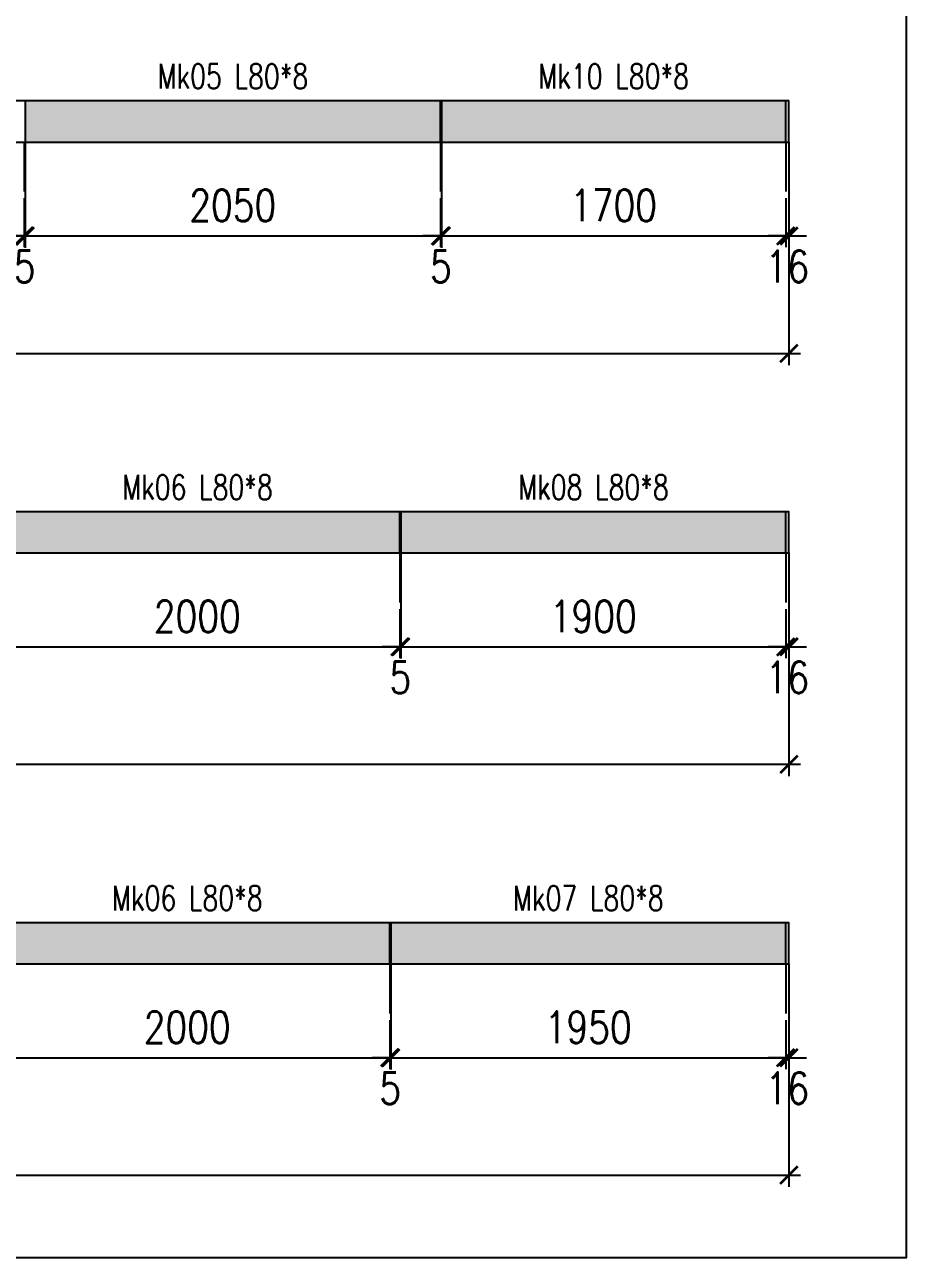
# Model space of a CAD drawing. Header units: millimetres. Extents: x -56 to 421004, y -1 to 91234.
# Drawn here: x 180954 to 185307, y 79059 to 85147 of the extents above; entities that cross this region are included whole.
import ezdxf
from ezdxf.enums import TextEntityAlignment as Align

# ---------------------------------------------------------------- set-up
doc = ezdxf.new("R2010")
doc.units = ezdxf.units.MM
doc.styles.add('EasyCutStyle', font='romans.shx', dxfattribs={"width": 0.8})
doc.styles.add('EasyCutStyleOptimezeBars', font='Romans.shx', dxfattribs={"width": 0.8})
doc.dimstyles.new('EasyCutDimOptimezeBars', dxfattribs={"dimscale": 57.971, "dimtxt": 2.7, "dimasz": 1.5, "dimexe": 1, "dimexo": 0, "dimgap": 1.25, "dimtad": 1, "dimdec": 1, "dimrnd": 0.5, "dimzin": 12, "dimdsep": 46, "dimtxsty": 'EasyCutStyleOptimezeBars', "dimblk": 'ARCHTICK', "dimblk1": 'ARCHTICK', "dimblk2": 'ARCHTICK', "dimcen": 1, "dimdle": 1, "dimclrd": 1, "dimclre": 1, "dimclrt": 3, "dimadec": 3, "dimazin": 0, "dimtfac": 1, "dimtdec": 1, "dimtix": 1, "dimtmove": 0, "dimatfit": 3, "dimfxl": 1, "dimtfill": 1, "dimtolj": 1, "dimtzin": 0, "dimarcsym": 0})

# ---------------------------------------------------------------- blocks, each defined once
blk = doc.blocks.new('_ArchTick')
at = {"color": 0, "linetype": 'ByBlock', "const_width": 0.15}
blk.add_lwpolyline([(-0.5, -0.5), (0.5, 0.5)], dxfattribs=at)
blk = doc.blocks.new('*D957')
at = {"color": 1, "lineweight": -2}
for p, q in [((178901.3, 84566.8), (178901.3, 84045)), ((180951.3, 84566.8), (180951.3, 84045)), ((178843.3, 84103), (181009.2, 84103))]:
    blk.add_line(p, q, dxfattribs=at)
at = {"layer": 'Defpoints', "color": 0}
for p in [(178901.3, 84566.8), (180951.3, 84566.8), (180951.3, 84103)]:
    blk.add_point(p, dxfattribs=at)
at = {"color": 1, "lineweight": -2, "xscale": 86.9637, "yscale": 86.9637, "zscale": 86.9637, "rotation": 180}
blk.add_blockref('_ArchTick', (178901.3, 84103), dxfattribs=at)
at = {"color": 1, "lineweight": -2, "xscale": 86.9637, "yscale": 86.9637, "zscale": 86.9637}
blk.add_blockref('_ArchTick', (180951.3, 84103), dxfattribs=at)
at = {"color": 3, "insert": (179926.3, 84253.7), "char_height": 156.53, "attachment_point": 5, "style": 'EasyCutStyleOptimezeBars', "bg_fill": 3, "box_fill_scale": 1.1, "bg_fill_color": 256, "bg_fill_true_color": 13158600, "bg_fill_transparency": 14327952}
blk.add_mtext('\\A1;2050', dxfattribs=at)
blk = doc.blocks.new('*D958')
at = {"color": 1, "lineweight": -2}
for p, q in [((180951.3, 84566.8), (180951.3, 84045)), ((180956.3, 84566.8), (180956.3, 84045)), ((180951.3, 84103), (180864.3, 84103)), ((180951.3, 84103), (180956.3, 84103)), ((180956.3, 84103), (181043.2, 84103))]:
    blk.add_line(p, q, dxfattribs=at)
at = {"layer": 'Defpoints', "color": 0}
for p in [(180951.3, 84566.8), (180956.3, 84566.8), (180956.3, 84103)]:
    blk.add_point(p, dxfattribs=at)
at = {"color": 1, "lineweight": -2, "xscale": 86.9637, "yscale": 86.9637, "zscale": 86.9637}
blk.add_blockref('_ArchTick', (180951.3, 84103), dxfattribs=at)
at = {"color": 1, "lineweight": -2, "xscale": 86.9637, "yscale": 86.9637, "zscale": 86.9637, "rotation": 180}
blk.add_blockref('_ArchTick', (180956.3, 84103), dxfattribs=at)
at = {"color": 3, "char_height": 156.53, "attachment_point": 5, "style": 'EasyCutStyleOptimezeBars', "bg_fill": 3, "box_fill_scale": 1.1, "bg_fill_color": 256, "bg_fill_true_color": 13158600}
for s, insert, bg_fill_transparency in [('\\A1;', (180953.8, 84305.9), 10828016), ('\\A1;5', (180953.8, 83952.2), 6619204)]:
    blk.add_mtext(s, dxfattribs=dict(at, insert=insert, bg_fill_transparency=bg_fill_transparency))
blk = doc.blocks.new('*D959')
at = {"color": 1, "lineweight": -2}
for p, q in [((180956.3, 84566.8), (180956.3, 84045)), ((183006.3, 84566.8), (183006.3, 84045)), ((180898.3, 84103), (183064.2, 84103))]:
    blk.add_line(p, q, dxfattribs=at)
at = {"layer": 'Defpoints', "color": 0}
for p in [(180956.3, 84566.8), (183006.3, 84566.8), (183006.3, 84103)]:
    blk.add_point(p, dxfattribs=at)
at = {"color": 1, "lineweight": -2, "xscale": 86.9637, "yscale": 86.9637, "zscale": 86.9637, "rotation": 180}
blk.add_blockref('_ArchTick', (180956.3, 84103), dxfattribs=at)
at = {"color": 1, "lineweight": -2, "xscale": 86.9637, "yscale": 86.9637, "zscale": 86.9637}
blk.add_blockref('_ArchTick', (183006.3, 84103), dxfattribs=at)
at = {"color": 3, "insert": (181981.3, 84253.7), "char_height": 156.53, "attachment_point": 5, "style": 'EasyCutStyleOptimezeBars', "bg_fill": 3, "box_fill_scale": 1.1, "bg_fill_color": 256, "bg_fill_true_color": 13158600, "bg_fill_transparency": 0}
blk.add_mtext('\\A1;2050', dxfattribs=at)
blk = doc.blocks.new('*D960')
at = {"color": 1, "lineweight": -2}
for p, q in [((183006.3, 84566.8), (183006.3, 84045)), ((183011.3, 84566.8), (183011.3, 84045)), ((183006.3, 84103), (182919.3, 84103)), ((183006.3, 84103), (183011.3, 84103)), ((183011.3, 84103), (183098.2, 84103))]:
    blk.add_line(p, q, dxfattribs=at)
at = {"layer": 'Defpoints', "color": 0}
for p in [(183006.3, 84566.8), (183011.3, 84566.8), (183011.3, 84103)]:
    blk.add_point(p, dxfattribs=at)
at = {"color": 1, "lineweight": -2, "xscale": 86.9637, "yscale": 86.9637, "zscale": 86.9637}
blk.add_blockref('_ArchTick', (183006.3, 84103), dxfattribs=at)
at = {"color": 1, "lineweight": -2, "xscale": 86.9637, "yscale": 86.9637, "zscale": 86.9637, "rotation": 180}
blk.add_blockref('_ArchTick', (183011.3, 84103), dxfattribs=at)
at = {"color": 3, "char_height": 156.53, "attachment_point": 5, "style": 'EasyCutStyleOptimezeBars', "bg_fill": 3, "box_fill_scale": 1.1, "bg_fill_color": 256, "bg_fill_true_color": 13158600}
for s, insert, bg_fill_transparency in [('\\A1;', (183008.8, 84305.9), 4837207), ('\\A1;5', (183008.8, 83952.2), 0)]:
    blk.add_mtext(s, dxfattribs=dict(at, insert=insert, bg_fill_transparency=bg_fill_transparency))
blk = doc.blocks.new('*D961')
at = {"color": 1, "lineweight": -2}
for p, q in [((183011.3, 84566.8), (183011.3, 84045)), ((184711.3, 84566.8), (184711.3, 84045)), ((182953.3, 84103), (184769.2, 84103))]:
    blk.add_line(p, q, dxfattribs=at)
at = {"layer": 'Defpoints', "color": 0}
for p in [(183011.3, 84566.8), (184711.3, 84566.8), (184711.3, 84103)]:
    blk.add_point(p, dxfattribs=at)
at = {"color": 1, "lineweight": -2, "xscale": 86.9637, "yscale": 86.9637, "zscale": 86.9637, "rotation": 180}
blk.add_blockref('_ArchTick', (183011.3, 84103), dxfattribs=at)
at = {"color": 1, "lineweight": -2, "xscale": 86.9637, "yscale": 86.9637, "zscale": 86.9637}
blk.add_blockref('_ArchTick', (184711.3, 84103), dxfattribs=at)
at = {"color": 3, "insert": (183861.3, 84253.7), "char_height": 156.53, "attachment_point": 5, "style": 'EasyCutStyleOptimezeBars', "bg_fill": 3, "box_fill_scale": 1.1, "bg_fill_color": 256, "bg_fill_true_color": 13158600, "bg_fill_transparency": 14366240}
blk.add_mtext('\\A1;1700', dxfattribs=at)
blk = doc.blocks.new('*D962')
at = {"color": 1, "lineweight": -2}
for p, q in [((184711.3, 84566.8), (184711.3, 84045)), ((184727.3, 84566.8), (184727.3, 84045)), ((184711.3, 84103), (184624.3, 84103)), ((184711.3, 84103), (184727.3, 84103)), ((184727.3, 84103), (184814.2, 84103))]:
    blk.add_line(p, q, dxfattribs=at)
at = {"layer": 'Defpoints', "color": 0}
for p in [(184711.3, 84566.8), (184727.3, 84566.8), (184727.3, 84103)]:
    blk.add_point(p, dxfattribs=at)
at = {"color": 1, "lineweight": -2, "xscale": 86.9637, "yscale": 86.9637, "zscale": 86.9637}
blk.add_blockref('_ArchTick', (184711.3, 84103), dxfattribs=at)
at = {"color": 1, "lineweight": -2, "xscale": 86.9637, "yscale": 86.9637, "zscale": 86.9637, "rotation": 180}
blk.add_blockref('_ArchTick', (184727.3, 84103), dxfattribs=at)
at = {"color": 3, "char_height": 156.53, "attachment_point": 5, "style": 'EasyCutStyleOptimezeBars', "bg_fill": 3, "box_fill_scale": 1.1, "bg_fill_color": 256, "bg_fill_true_color": 13158600}
for s, insert, bg_fill_transparency in [('\\A1;', (184719.3, 84305.9), 14375280), ('\\A1;16', (184719.3, 83952.2), 12356308)]:
    blk.add_mtext(s, dxfattribs=dict(at, insert=insert, bg_fill_transparency=bg_fill_transparency))
blk = doc.blocks.new('*D963')
at = {"color": 1, "lineweight": -2}
for p, q in [((172726.3, 84566.8), (172726.3, 83465.2)), ((184727.3, 84566.8), (184727.3, 83465.2)), ((172668.3, 83523.2), (184785.2, 83523.2))]:
    blk.add_line(p, q, dxfattribs=at)
at = {"layer": 'Defpoints', "color": 0}
for p in [(172726.3, 84566.8), (184727.3, 84566.8), (184727.3, 83523.2)]:
    blk.add_point(p, dxfattribs=at)
at = {"color": 1, "lineweight": -2, "xscale": 86.9637, "yscale": 86.9637, "zscale": 86.9637, "rotation": 180}
blk.add_blockref('_ArchTick', (172726.3, 83523.2), dxfattribs=at)
at = {"color": 1, "lineweight": -2, "xscale": 86.9637, "yscale": 86.9637, "zscale": 86.9637}
blk.add_blockref('_ArchTick', (184727.3, 83523.2), dxfattribs=at)
at = {"color": 3, "insert": (178726.8, 83673.9), "char_height": 156.53, "attachment_point": 5, "style": 'EasyCutStyleOptimezeBars', "bg_fill": 3, "box_fill_scale": 1.1, "bg_fill_color": 256, "bg_fill_true_color": 13158600, "bg_fill_transparency": 12356824}
blk.add_mtext('\\A1;12001', dxfattribs=at)
blk = doc.blocks.new('*D973')
at = {"color": 1, "lineweight": -2}
for p, q in [((180806.3, 82537.6), (180806.3, 82015.8)), ((182806.3, 82537.6), (182806.3, 82015.8)), ((180748.3, 82073.8), (182864.2, 82073.8))]:
    blk.add_line(p, q, dxfattribs=at)
at = {"layer": 'Defpoints', "color": 0}
for p in [(180806.3, 82537.6), (182806.3, 82537.6), (182806.3, 82073.8)]:
    blk.add_point(p, dxfattribs=at)
at = {"color": 1, "lineweight": -2, "xscale": 86.9637, "yscale": 86.9637, "zscale": 86.9637, "rotation": 180}
blk.add_blockref('_ArchTick', (180806.3, 82073.8), dxfattribs=at)
at = {"color": 1, "lineweight": -2, "xscale": 86.9637, "yscale": 86.9637, "zscale": 86.9637}
blk.add_blockref('_ArchTick', (182806.3, 82073.8), dxfattribs=at)
at = {"color": 3, "insert": (181806.3, 82224.5), "char_height": 156.53, "attachment_point": 5, "style": 'EasyCutStyleOptimezeBars', "bg_fill": 3, "box_fill_scale": 1.1, "bg_fill_color": 256, "bg_fill_true_color": 13158600, "bg_fill_transparency": 0}
blk.add_mtext('\\A1;2000', dxfattribs=at)
blk = doc.blocks.new('*D974')
at = {"color": 1, "lineweight": -2}
for p, q in [((182806.3, 82537.6), (182806.3, 82015.8)), ((182811.3, 82537.6), (182811.3, 82015.8)), ((182806.3, 82073.8), (182719.3, 82073.8)), ((182806.3, 82073.8), (182811.3, 82073.8)), ((182811.3, 82073.8), (182898.2, 82073.8))]:
    blk.add_line(p, q, dxfattribs=at)
at = {"layer": 'Defpoints', "color": 0}
for p in [(182806.3, 82537.6), (182811.3, 82537.6), (182811.3, 82073.8)]:
    blk.add_point(p, dxfattribs=at)
at = {"color": 1, "lineweight": -2, "xscale": 86.9637, "yscale": 86.9637, "zscale": 86.9637}
blk.add_blockref('_ArchTick', (182806.3, 82073.8), dxfattribs=at)
at = {"color": 1, "lineweight": -2, "xscale": 86.9637, "yscale": 86.9637, "zscale": 86.9637, "rotation": 180}
blk.add_blockref('_ArchTick', (182811.3, 82073.8), dxfattribs=at)
at = {"color": 3, "char_height": 156.53, "attachment_point": 5, "style": 'EasyCutStyleOptimezeBars', "bg_fill": 3, "box_fill_scale": 1.1, "bg_fill_color": 256, "bg_fill_true_color": 13158600}
for s, insert, bg_fill_transparency in [('\\A1;', (182808.8, 82276.7), 8405040), ('\\A1;5', (182808.8, 81923.1), 8408080)]:
    blk.add_mtext(s, dxfattribs=dict(at, insert=insert, bg_fill_transparency=bg_fill_transparency))
blk = doc.blocks.new('*D975')
at = {"color": 1, "lineweight": -2}
for p, q in [((182811.3, 82537.6), (182811.3, 82015.8)), ((184711.3, 82537.6), (184711.3, 82015.8)), ((182753.3, 82073.8), (184769.2, 82073.8))]:
    blk.add_line(p, q, dxfattribs=at)
at = {"layer": 'Defpoints', "color": 0}
for p in [(182811.3, 82537.6), (184711.3, 82537.6), (184711.3, 82073.8)]:
    blk.add_point(p, dxfattribs=at)
at = {"color": 1, "lineweight": -2, "xscale": 86.9637, "yscale": 86.9637, "zscale": 86.9637, "rotation": 180}
blk.add_blockref('_ArchTick', (182811.3, 82073.8), dxfattribs=at)
at = {"color": 1, "lineweight": -2, "xscale": 86.9637, "yscale": 86.9637, "zscale": 86.9637}
blk.add_blockref('_ArchTick', (184711.3, 82073.8), dxfattribs=at)
at = {"color": 3, "insert": (183761.3, 82224.5), "char_height": 156.53, "attachment_point": 5, "style": 'EasyCutStyleOptimezeBars', "bg_fill": 3, "box_fill_scale": 1.1, "bg_fill_color": 256, "bg_fill_true_color": 13158600, "bg_fill_transparency": 8414112}
blk.add_mtext('\\A1;1900', dxfattribs=at)
blk = doc.blocks.new('*D976')
at = {"color": 1, "lineweight": -2}
for p, q in [((184711.3, 82537.6), (184711.3, 82015.8)), ((184727.3, 82537.6), (184727.3, 82015.8)), ((184711.3, 82073.8), (184624.3, 82073.8)), ((184711.3, 82073.8), (184727.3, 82073.8)), ((184727.3, 82073.8), (184814.2, 82073.8))]:
    blk.add_line(p, q, dxfattribs=at)
at = {"layer": 'Defpoints', "color": 0}
for p in [(184711.3, 82537.6), (184727.3, 82537.6), (184727.3, 82073.8)]:
    blk.add_point(p, dxfattribs=at)
at = {"color": 1, "lineweight": -2, "xscale": 86.9637, "yscale": 86.9637, "zscale": 86.9637}
blk.add_blockref('_ArchTick', (184711.3, 82073.8), dxfattribs=at)
at = {"color": 1, "lineweight": -2, "xscale": 86.9637, "yscale": 86.9637, "zscale": 86.9637, "rotation": 180}
blk.add_blockref('_ArchTick', (184727.3, 82073.8), dxfattribs=at)
at = {"color": 3, "char_height": 156.53, "attachment_point": 5, "style": 'EasyCutStyleOptimezeBars', "bg_fill": 3, "box_fill_scale": 1.1, "bg_fill_color": 256, "bg_fill_true_color": 13158600}
for s, insert, bg_fill_transparency in [('\\A1;', (184719.3, 82276.7), 12366448), ('\\A1;16', (184719.3, 81923.1), 0)]:
    blk.add_mtext(s, dxfattribs=dict(at, insert=insert, bg_fill_transparency=bg_fill_transparency))
blk = doc.blocks.new('*D977')
at = {"color": 1, "lineweight": -2}
for p, q in [((172726.3, 82537.6), (172726.3, 81436.1)), ((184727.3, 82537.6), (184727.3, 81436.1)), ((172668.3, 81494), (184785.2, 81494))]:
    blk.add_line(p, q, dxfattribs=at)
at = {"layer": 'Defpoints', "color": 0}
for p in [(172726.3, 82537.6), (184727.3, 82537.6), (184727.3, 81494)]:
    blk.add_point(p, dxfattribs=at)
at = {"color": 1, "lineweight": -2, "xscale": 86.9637, "yscale": 86.9637, "zscale": 86.9637, "rotation": 180}
blk.add_blockref('_ArchTick', (172726.3, 81494), dxfattribs=at)
at = {"color": 1, "lineweight": -2, "xscale": 86.9637, "yscale": 86.9637, "zscale": 86.9637}
blk.add_blockref('_ArchTick', (184727.3, 81494), dxfattribs=at)
at = {"color": 3, "insert": (178726.8, 81644.8), "char_height": 156.53, "attachment_point": 5, "style": 'EasyCutStyleOptimezeBars', "bg_fill": 3, "box_fill_scale": 1.1, "bg_fill_color": 256, "bg_fill_true_color": 13158600, "bg_fill_transparency": 0}
blk.add_mtext('\\A1;12001', dxfattribs=at)
blk = doc.blocks.new('*D987')
at = {"color": 1, "lineweight": -2}
for p, q in [((180756.3, 80508.5), (180756.3, 79986.7)), ((182756.3, 80508.5), (182756.3, 79986.7)), ((180698.3, 80044.7), (182814.2, 80044.7))]:
    blk.add_line(p, q, dxfattribs=at)
at = {"layer": 'Defpoints', "color": 0}
for p in [(180756.3, 80508.5), (182756.3, 80508.5), (182756.3, 80044.7)]:
    blk.add_point(p, dxfattribs=at)
at = {"color": 1, "lineweight": -2, "xscale": 86.9637, "yscale": 86.9637, "zscale": 86.9637, "rotation": 180}
blk.add_blockref('_ArchTick', (180756.3, 80044.7), dxfattribs=at)
at = {"color": 1, "lineweight": -2, "xscale": 86.9637, "yscale": 86.9637, "zscale": 86.9637}
blk.add_blockref('_ArchTick', (182756.3, 80044.7), dxfattribs=at)
at = {"color": 3, "insert": (181756.3, 80195.4), "char_height": 156.53, "attachment_point": 5, "style": 'EasyCutStyleOptimezeBars', "bg_fill": 3, "box_fill_scale": 1.1, "bg_fill_color": 256, "bg_fill_true_color": 13158600, "bg_fill_transparency": 12375040}
blk.add_mtext('\\A1;2000', dxfattribs=at)
blk = doc.blocks.new('*D988')
at = {"color": 1, "lineweight": -2}
for p, q in [((182756.3, 80508.5), (182756.3, 79986.7)), ((182761.3, 80508.5), (182761.3, 79986.7)), ((182756.3, 80044.7), (182669.3, 80044.7)), ((182756.3, 80044.7), (182761.3, 80044.7)), ((182761.3, 80044.7), (182848.2, 80044.7))]:
    blk.add_line(p, q, dxfattribs=at)
at = {"layer": 'Defpoints', "color": 0}
for p in [(182756.3, 80508.5), (182761.3, 80508.5), (182761.3, 80044.7)]:
    blk.add_point(p, dxfattribs=at)
at = {"color": 1, "lineweight": -2, "xscale": 86.9637, "yscale": 86.9637, "zscale": 86.9637}
blk.add_blockref('_ArchTick', (182756.3, 80044.7), dxfattribs=at)
at = {"color": 1, "lineweight": -2, "xscale": 86.9637, "yscale": 86.9637, "zscale": 86.9637, "rotation": 180}
blk.add_blockref('_ArchTick', (182761.3, 80044.7), dxfattribs=at)
at = {"color": 3, "char_height": 156.53, "attachment_point": 5, "style": 'EasyCutStyleOptimezeBars', "bg_fill": 3, "box_fill_scale": 1.1, "bg_fill_color": 256, "bg_fill_true_color": 13158600, "bg_fill_transparency": 0}
for s, insert in [('\\A1;', (182758.8, 80247.6)), ('\\A1;5', (182758.8, 79893.9))]:
    blk.add_mtext(s, dxfattribs=dict(at, insert=insert))
blk = doc.blocks.new('*D989')
at = {"color": 1, "lineweight": -2}
for p, q in [((182761.3, 80508.5), (182761.3, 79986.7)), ((184711.3, 80508.5), (184711.3, 79986.7)), ((182703.3, 80044.7), (184769.2, 80044.7))]:
    blk.add_line(p, q, dxfattribs=at)
at = {"layer": 'Defpoints', "color": 0}
for p in [(182761.3, 80508.5), (184711.3, 80508.5), (184711.3, 80044.7)]:
    blk.add_point(p, dxfattribs=at)
at = {"color": 1, "lineweight": -2, "xscale": 86.9637, "yscale": 86.9637, "zscale": 86.9637, "rotation": 180}
blk.add_blockref('_ArchTick', (182761.3, 80044.7), dxfattribs=at)
at = {"color": 1, "lineweight": -2, "xscale": 86.9637, "yscale": 86.9637, "zscale": 86.9637}
blk.add_blockref('_ArchTick', (184711.3, 80044.7), dxfattribs=at)
at = {"color": 3, "insert": (183736.3, 80195.4), "char_height": 156.53, "attachment_point": 5, "style": 'EasyCutStyleOptimezeBars', "bg_fill": 3, "box_fill_scale": 1.1, "bg_fill_color": 256, "bg_fill_true_color": 13158600, "bg_fill_transparency": 0}
blk.add_mtext('\\A1;1950', dxfattribs=at)
blk = doc.blocks.new('*D990')
at = {"color": 1, "lineweight": -2}
for p, q in [((184711.3, 80508.5), (184711.3, 79986.7)), ((184727.3, 80508.5), (184727.3, 79986.7)), ((184711.3, 80044.7), (184624.3, 80044.7)), ((184711.3, 80044.7), (184727.3, 80044.7)), ((184727.3, 80044.7), (184814.2, 80044.7))]:
    blk.add_line(p, q, dxfattribs=at)
at = {"layer": 'Defpoints', "color": 0}
for p in [(184711.3, 80508.5), (184727.3, 80508.5), (184727.3, 80044.7)]:
    blk.add_point(p, dxfattribs=at)
at = {"color": 1, "lineweight": -2, "xscale": 86.9637, "yscale": 86.9637, "zscale": 86.9637}
blk.add_blockref('_ArchTick', (184711.3, 80044.7), dxfattribs=at)
at = {"color": 1, "lineweight": -2, "xscale": 86.9637, "yscale": 86.9637, "zscale": 86.9637, "rotation": 180}
blk.add_blockref('_ArchTick', (184727.3, 80044.7), dxfattribs=at)
at = {"color": 3, "char_height": 156.53, "attachment_point": 5, "style": 'EasyCutStyleOptimezeBars', "bg_fill": 3, "box_fill_scale": 1.1, "bg_fill_color": 256, "bg_fill_true_color": 13158600}
for s, insert, bg_fill_transparency in [('\\A1;', (184719.3, 80247.6), 12375556), ('\\A1;16', (184719.3, 79893.9), 0)]:
    blk.add_mtext(s, dxfattribs=dict(at, insert=insert, bg_fill_transparency=bg_fill_transparency))
blk = doc.blocks.new('*D991')
at = {"color": 1, "lineweight": -2}
for p, q in [((172726.3, 80508.5), (172726.3, 79406.9)), ((184727.3, 80508.5), (184727.3, 79406.9)), ((172668.3, 79464.9), (184785.2, 79464.9))]:
    blk.add_line(p, q, dxfattribs=at)
at = {"layer": 'Defpoints', "color": 0}
for p in [(172726.3, 80508.5), (184727.3, 80508.5), (184727.3, 79464.9)]:
    blk.add_point(p, dxfattribs=at)
at = {"color": 1, "lineweight": -2, "xscale": 86.9637, "yscale": 86.9637, "zscale": 86.9637, "rotation": 180}
blk.add_blockref('_ArchTick', (172726.3, 79464.9), dxfattribs=at)
at = {"color": 1, "lineweight": -2, "xscale": 86.9637, "yscale": 86.9637, "zscale": 86.9637}
blk.add_blockref('_ArchTick', (184727.3, 79464.9), dxfattribs=at)
at = {"color": 3, "insert": (178726.8, 79615.6), "char_height": 156.53, "attachment_point": 5, "style": 'EasyCutStyleOptimezeBars', "bg_fill": 3, "box_fill_scale": 1.1, "bg_fill_color": 256, "bg_fill_true_color": 13158600, "bg_fill_transparency": 1544512}
blk.add_mtext('\\A1;12001', dxfattribs=at)

msp = doc.modelspace()

# ---------------------------------------------------------------- linework, layer by layer
at = {"color": 5}
msp.add_lwpolyline([(168088.21, 79059.06), (185307.02, 79059.06), (185307.02, 91233.98), (168088.21, 91233.98)], close=True, dxfattribs=at)
at = {"color": 231, "true_color": 0xfd58be}
for points in [[(172726.27, 84566.76), (184727.27, 84566.76), (184727.27, 84769.68), (172726.27, 84769.68)], [(172726.27, 82537.61), (184727.27, 82537.61), (184727.27, 82740.53), (172726.27, 82740.53)], [(172726.27, 80508.46), (184727.27, 80508.46), (184727.27, 80711.37), (172726.27, 80711.37)]]:
    msp.add_lwpolyline(points, close=True, dxfattribs=at)
at = {"color": 7}
for points in [[(180956.27, 84566.76), (183006.27, 84566.76), (183006.27, 84769.68), (180956.27, 84769.68)], [(183011.27, 84566.76), (184711.27, 84566.76), (184711.27, 84769.68), (183011.27, 84769.68)], [(180806.27, 82537.61), (182806.27, 82537.61), (182806.27, 82740.53), (180806.27, 82740.53)], [(182811.27, 82537.61), (184711.27, 82537.61), (184711.27, 82740.53), (182811.27, 82740.53)], [(180756.27, 80508.46), (182756.27, 80508.46), (182756.27, 80711.37), (180756.27, 80711.37)], [(182761.27, 80508.46), (184711.27, 80508.46), (184711.27, 80711.37), (182761.27, 80711.37)]]:
    msp.add_lwpolyline(points, close=True, dxfattribs=at)
at = {"color": 54, "true_color": 0xa29717}
msp.add_solid([(180956.27, 84566.76), (183006.27, 84566.76), (180956.27, 84769.68), (183006.27, 84769.68)], dxfattribs=at)
at = {"color": 44, "true_color": 0x9c7d17}
msp.add_solid([(183011.27, 84566.76), (184711.27, 84566.76), (183011.27, 84769.68), (184711.27, 84769.68)], dxfattribs=at)
at = {"color": 54, "true_color": 0xa19317}
for points in [[(180806.27, 82537.61), (182806.27, 82537.61), (180806.27, 82740.53), (182806.27, 82740.53)], [(180756.27, 80508.46), (182756.27, 80508.46), (180756.27, 80711.37), (182756.27, 80711.37)]]:
    msp.add_solid(points, dxfattribs=at)
at = {"color": 54, "true_color": 0x9f8b17}
msp.add_solid([(182811.27, 82537.61), (184711.27, 82537.61), (182811.27, 82740.53), (184711.27, 82740.53)], dxfattribs=at)
at = {"color": 54, "true_color": 0xa08f17}
msp.add_solid([(182761.27, 80508.46), (184711.27, 80508.46), (182761.27, 80711.37), (184711.27, 80711.37)], dxfattribs=at)

# ---------------------------------------------------------------- texts
at = {"style": 'EasyCutStyle', "width": 0.75}
for s, p in [('Mk05 L80*8', (181982.27, 84830.55)), ('Mk10 L80*8', (183862.27, 84830.55)), ('Mk06 L80*8', (181807.27, 82801.4)), ('Mk08 L80*8', (183762.27, 82801.4)), ('Mk06 L80*8', (181757.27, 80772.25)), ('Mk07 L80*8', (183737.27, 80772.25))]:
    msp.add_text(s, height=121.749, dxfattribs=at).set_placement(p, align=Align.CENTER)

# ---------------------------------------------------------------- next in the draw order: dimensions: what is measured, and where the dimension line sits
for base, p1, p2, picture, middle in [((180951.27, 84102.96), (178901.27, 84566.76), (180951.27, 84566.76), '*D957', (179926.27, 84253.7)), ((182806.27, 82073.81), (180806.27, 82537.61), (182806.27, 82537.61), '*D973', (181806.27, 82224.54)), ((182756.27, 80044.65), (180756.27, 80508.46), (182756.27, 80508.46), '*D987', (181756.27, 80195.39))]:
    dim = msp.add_linear_dim(base=base, p1=p1, p2=p2, dimstyle='EasyCutDimOptimezeBars', override={"dimscale": 57.9758, "dimtad": 1})
    dim.commit()
    dim.dimension.update_dxf_attribs({"geometry": picture, "text_midpoint": middle})

# ---------------------------------------------------------------- next in the draw order: dimensions: what is measured, and where the dimension line sits
for base, p1, p2, picture, middle in [((180956.27, 84102.96), (180951.27, 84566.76), (180956.27, 84566.76), '*D958', (180953.77, 84102.96)), ((182811.27, 82073.81), (182806.27, 82537.61), (182811.27, 82537.61), '*D974', (182808.77, 82073.81)), ((182761.27, 80044.65), (182756.27, 80508.46), (182761.27, 80508.46), '*D988', (182758.77, 80044.65))]:
    dim = msp.add_linear_dim(base=base, p1=p1, p2=p2, text='\\X<>', dimstyle='EasyCutDimOptimezeBars', override={"dimscale": 57.9758})
    dim.commit()
    dim.dimension.update_dxf_attribs({"geometry": picture, "text_midpoint": middle})

# ---------------------------------------------------------------- next in the draw order: dimensions: what is measured, and where the dimension line sits
for base, p1, p2, picture, middle in [((183006.27, 84102.96), (180956.27, 84566.76), (183006.27, 84566.76), '*D959', (181981.27, 84253.7)), ((184711.27, 82073.81), (182811.27, 82537.61), (184711.27, 82537.61), '*D975', (183761.27, 82224.54)), ((184711.27, 80044.65), (182761.27, 80508.46), (184711.27, 80508.46), '*D989', (183736.27, 80195.39))]:
    dim = msp.add_linear_dim(base=base, p1=p1, p2=p2, dimstyle='EasyCutDimOptimezeBars', override={"dimscale": 57.9758, "dimtad": 1})
    dim.commit()
    dim.dimension.update_dxf_attribs({"geometry": picture, "text_midpoint": middle})

# ---------------------------------------------------------------- next in the draw order: dimensions: what is measured, and where the dimension line sits
for base, p1, p2, picture, middle in [((183011.27, 84102.96), (183006.27, 84566.76), (183011.27, 84566.76), '*D960', (183008.77, 84102.96)), ((184727.27, 82073.81), (184711.27, 82537.61), (184727.27, 82537.61), '*D976', (184719.27, 82073.81)), ((184727.27, 80044.65), (184711.27, 80508.46), (184727.27, 80508.46), '*D990', (184719.27, 80044.65))]:
    dim = msp.add_linear_dim(base=base, p1=p1, p2=p2, text='\\X<>', dimstyle='EasyCutDimOptimezeBars', override={"dimscale": 57.9758})
    dim.commit()
    dim.dimension.update_dxf_attribs({"geometry": picture, "text_midpoint": middle})

# ---------------------------------------------------------------- next in the draw order: dimensions: what is measured, and where the dimension line sits
for base, p1, p2, picture, middle in [((184711.27, 84102.96), (183011.27, 84566.76), (184711.27, 84566.76), '*D961', (183861.27, 84253.7)), ((184727.27, 81494.05), (172726.27, 82537.61), (184727.27, 82537.61), '*D977', (178726.77, 81644.78)), ((184727.27, 79464.89), (172726.27, 80508.46), (184727.27, 80508.46), '*D991', (178726.77, 79615.63))]:
    dim = msp.add_linear_dim(base=base, p1=p1, p2=p2, dimstyle='EasyCutDimOptimezeBars', override={"dimscale": 57.9758, "dimtad": 1})
    dim.commit()
    dim.dimension.update_dxf_attribs({"geometry": picture, "text_midpoint": middle})

# ---------------------------------------------------------------- next in the draw order: dimensions: what is measured, and where the dimension line sits
dim = msp.add_linear_dim(base=(184727.27, 84102.96), p1=(184711.27, 84566.76), p2=(184727.27, 84566.76), text='\\X<>', dimstyle='EasyCutDimOptimezeBars', override={"dimscale": 57.9758})
dim.commit()
dim.dimension.update_dxf_attribs({"geometry": '*D962', "text_midpoint": (184719.27, 84102.96)})

# ---------------------------------------------------------------- next in the draw order: dimensions: what is measured, and where the dimension line sits
dim = msp.add_linear_dim(base=(184727.27, 83523.2), p1=(172726.27, 84566.76), p2=(184727.27, 84566.76), dimstyle='EasyCutDimOptimezeBars', override={"dimscale": 57.9758, "dimtad": 1})
dim.commit()
dim.dimension.update_dxf_attribs({"geometry": '*D963', "text_midpoint": (178726.77, 83673.94)})

doc.saveas('drawing.dxf')
